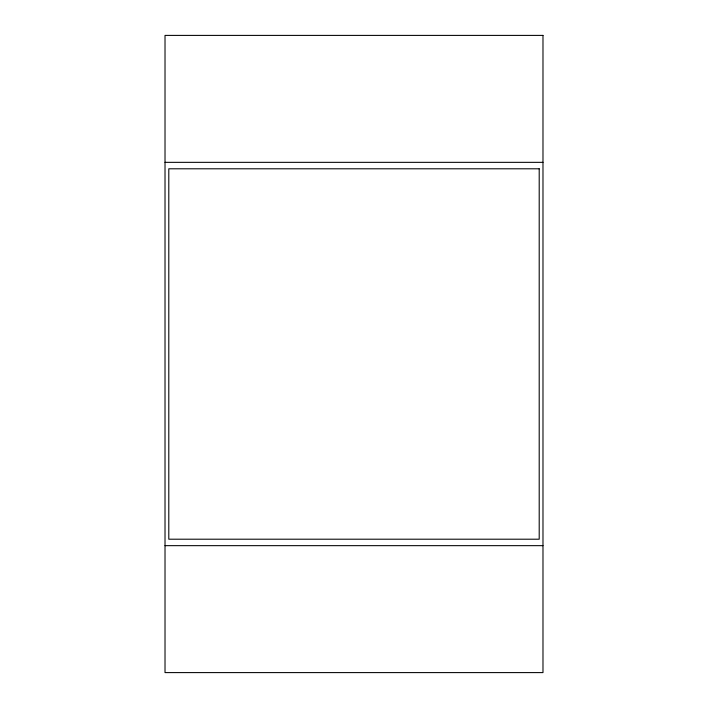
<?xml version="1.0" encoding="UTF-8"?>
<svg xmlns="http://www.w3.org/2000/svg" width="708" height="708" viewBox="0 0 708 708"><rect width="100%" height="100%" fill="white"/><g stroke="black" fill="none" stroke-linecap="round" stroke-linejoin="round"><path stroke-width="1.06" d="M165.017 162.344L542.983 162.344M165.017 545.656L542.983 545.656M542.983 35.4L165.017 35.4L165.017 672.6L542.983 672.6L542.983 35.4M539.204 168.796L168.796 168.796L168.796 539.204L539.204 539.204L539.204 168.796"/></g></svg>
